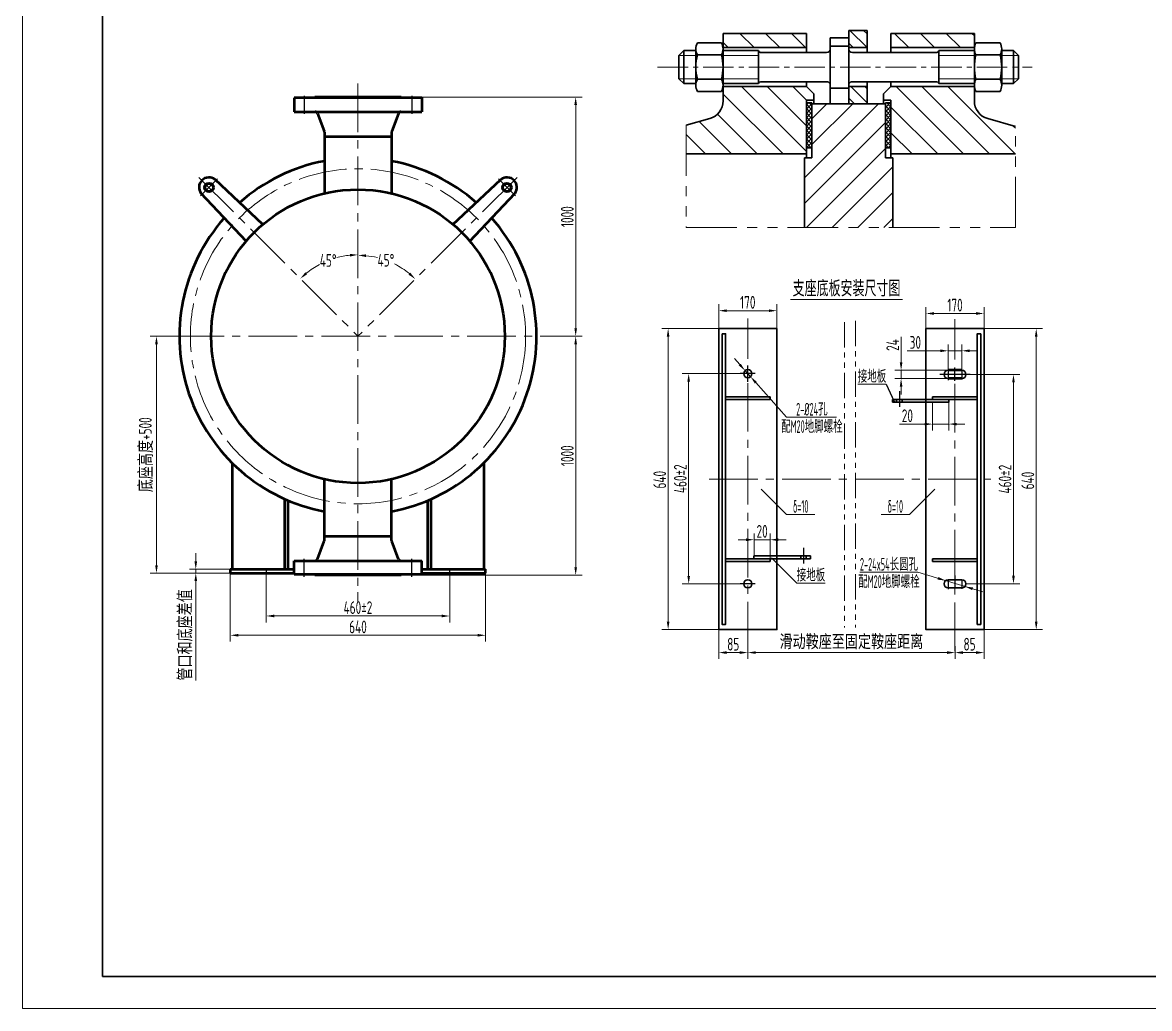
# Model space of a CAD drawing. Header units: millimetres. Extents: x 5765 to 6606, y -201 to 393.
# Drawn here: x 5765 to 6118.1, y -200.6 to 108.5 of the extents above; entities that cross this region are included whole.
import ezdxf
from ezdxf.enums import TextEntityAlignment as Align

# ---------------------------------------------------------------- set-up
doc = ezdxf.new("R2010")
doc.units = ezdxf.units.MM
for name, pattern in [('ACAD_ISO10W100', [18, 12, -3, 0, -3]), ('CENTER', [50.8, 31.75, -6.35, 6.35, -6.35]), ('CENTER2', [28.575, 19.05, -3.175, 3.175, -3.175]), ('PHANTOM2', [31.75, 15.875, -3.175, 3.175, -3.175, 3.175, -3.175])]:
    doc.linetypes.add(name, pattern=pattern)
for name, color, linetype, lineweight in [('1', 4, 'Continuous', 25), ('1粗实线', 7, 'Continuous', 35), ('2', 7, 'Continuous', 50), ('2细实线', 3, 'Continuous', 13), ('3', 1, 'ACAD_ISO10W100', 25), ('3中心线', 1, 'CENTER2', 13), ('5双点划线', 2, 'PHANTOM2', 13), ('6剖面线', 6, 'Continuous', 13), ('7文本', 2, 'Continuous', 13), ('8标注', 3, 'Continuous', 13), ('9图表', 4, 'Continuous', 13), ('尺寸标注', 3, 'Continuous', 25)]:
    doc.layers.add(name, color=color, linetype=linetype, lineweight=lineweight)
doc.styles.add('lanpec', font='bpec_e.shx', dxfattribs={"width": 0.75, "bigfont": 'hztxt.shx'})
doc.styles.add('lanpec-dim', font='bpec_e.shx', dxfattribs={"width": 0.75})
doc.dimstyles.new('lanpec', dxfattribs={"dimtxt": 4, "dimasz": 2.5, "dimexe": 2, "dimexo": 0, "dimtad": 1, "dimdsep": 46, "dimtxsty": 'lanpec-dim', "dimcen": 2.5, "dimclrd": 256, "dimclre": 256, "dimclrt": 256, "dimazin": 0, "dimtfac": 1, "dimtmove": 0, "dimatfit": 3, "dimfxl": 1, "dimlwd": -1, "dimlwe": -1, "dimarcsym": 0})
doc.dimstyles.new('lanpec$2', dxfattribs={"dimtxt": 4, "dimasz": 2.5, "dimexe": 2, "dimexo": 0, "dimtad": 1, "dimtih": 1, "dimtoh": 1, "dimdsep": 46, "dimtxsty": 'lanpec-dim', "dimcen": 2.5, "dimclrd": 256, "dimclre": 256, "dimclrt": 256, "dimazin": 0, "dimtfac": 1, "dimtmove": 1, "dimatfit": 3, "dimfxl": 1, "dimlwd": -1, "dimlwe": -1, "dimarcsym": 0})
pattern_1 = [(135, (5299.457, 1522.75), (-4.041115, -4.041115), [])]
pattern_2 = [(45, (5299.4572, 1522.7501), (-0.6735192, 0.6735192), []), (135, (5299.4572, 1522.7501), (-0.6735192, -0.6735192), [])]

# ---------------------------------------------------------------- blocks, each defined once
blk = doc.blocks.new('A1')
at = {"layer": '1粗实线'}
blk.add_lwpolyline([(-816, 10), (-10, 10), (-10, 584), (-816, 584)], close=True, dxfattribs=at)
at = {"layer": '9图表'}
blk.add_lwpolyline([(-841, 0), (0, 0), (0, 594), (-841, 594)], close=True, dxfattribs=at)
blk = doc.blocks.new('*D45')
at = {"layer": '2细实线', "transparency": 16777216}
for p, q in [((5841.36, -64.1), (5841.36, -79.53)), ((5898.86, -64.1), (5898.86, -79.53)), ((5843.86, -77.53), (5896.36, -77.53))]:
    blk.add_line(p, q, dxfattribs=at)
for points in [[(5843.86, -77.11), (5843.86, -77.95), (5841.36, -77.53)], [(5896.36, -77.11), (5896.36, -77.95), (5898.86, -77.53)]]:
    blk.add_solid(points, dxfattribs=at)
at = {"layer": 'Defpoints', "color": 0, "transparency": 16777216}
for p in [(5841.36, -64.1), (5898.86, -64.1), (5898.86, -77.53)]:
    blk.add_point(p, dxfattribs=at)
at = {"layer": '2细实线', "transparency": 16777216, "insert": (5870.11, -74.9), "char_height": 4, "attachment_point": 5, "style": 'lanpec-dim'}
blk.add_mtext('460±2', dxfattribs=at)
blk = doc.blocks.new('*D46')
at = {"layer": '2细实线', "transparency": 16777216}
for p, q in [((5830.11, -64.1), (5830.11, -85.57)), ((5910.11, -64.1), (5910.11, -85.57)), ((5832.61, -83.57), (5907.61, -83.57))]:
    blk.add_line(p, q, dxfattribs=at)
for points in [[(5832.61, -83.16), (5832.61, -83.99), (5830.11, -83.57)], [(5907.61, -83.16), (5907.61, -83.99), (5910.11, -83.57)]]:
    blk.add_solid(points, dxfattribs=at)
at = {"layer": 'Defpoints', "color": 0, "transparency": 16777216}
for p in [(5830.11, -64.1), (5910.11, -64.1), (5910.11, -83.57)]:
    blk.add_point(p, dxfattribs=at)
at = {"layer": '2细实线', "transparency": 16777216, "insert": (5870.11, -80.95), "char_height": 4, "attachment_point": 5, "style": 'lanpec-dim'}
blk.add_mtext('640', dxfattribs=at)
blk = doc.blocks.new('*D47')
at = {"layer": '2细实线', "transparency": 16777216}
for p, q in [((5927.3, 10.15), (5940.32, 10.15)), ((5938.32, -62.25), (5938.32, 7.65)), ((5883.61, -64.75), (5940.32, -64.75))]:
    blk.add_line(p, q, dxfattribs=at)
for points in [[(5937.9, 7.65), (5938.73, 7.65), (5938.32, 10.15)], [(5937.9, -62.25), (5938.73, -62.25), (5938.32, -64.75)]]:
    blk.add_solid(points, dxfattribs=at)
at = {"layer": 'Defpoints', "color": 0, "transparency": 16777216}
for p in [(5927.3, 10.15), (5938.32, 10.15), (5883.61, -64.75)]:
    blk.add_point(p, dxfattribs=at)
at = {"layer": '2细实线', "transparency": 16777216, "insert": (5935.69, -27.3), "char_height": 4, "attachment_point": 5, "rotation": 90, "style": 'lanpec-dim'}
blk.add_mtext('1000', dxfattribs=at)
blk = doc.blocks.new('*D36')
at = {"layer": '2细实线', "transparency": 16777216}
for p, q in [((5812.93, 10.15), (5804.99, 10.15)), ((5806.99, -61.6), (5806.99, 7.65)), ((5830.11, -64.1), (5804.99, -64.1))]:
    blk.add_line(p, q, dxfattribs=at)
for points in [[(5806.57, 7.65), (5807.41, 7.65), (5806.99, 10.15)], [(5806.57, -61.6), (5807.41, -61.6), (5806.99, -64.1)]]:
    blk.add_solid(points, dxfattribs=at)
at = {"layer": 'Defpoints', "color": 0, "transparency": 16777216}
for p in [(5806.99, 10.15), (5812.93, 10.15), (5830.11, -64.1)]:
    blk.add_point(p, dxfattribs=at)
at = {"layer": '2细实线', "transparency": 16777216, "insert": (5803.72, -26.98), "char_height": 4, "attachment_point": 5, "rotation": 90, "style": 'lanpec-dim'}
blk.add_mtext('底座高度+500', dxfattribs=at)
blk = doc.blocks.new('*D48')
at = {"layer": '2细实线', "transparency": 16777216}
for p, q in [((5883.61, 85.15), (5940.32, 85.15)), ((5938.32, 12.65), (5938.32, 82.65)), ((5927.3, 10.15), (5940.32, 10.15))]:
    blk.add_line(p, q, dxfattribs=at)
for points in [[(5937.9, 82.65), (5938.73, 82.65), (5938.32, 85.15)], [(5937.9, 12.65), (5938.73, 12.65), (5938.32, 10.15)]]:
    blk.add_solid(points, dxfattribs=at)
at = {"layer": 'Defpoints', "color": 0, "transparency": 16777216}
for p in [(5883.61, 85.15), (5938.32, 85.15), (5927.3, 10.15)]:
    blk.add_point(p, dxfattribs=at)
at = {"layer": '2细实线', "transparency": 16777216, "insert": (5935.69, 47.65), "char_height": 4, "attachment_point": 5, "rotation": 90, "style": 'lanpec-dim'}
blk.add_mtext('1000', dxfattribs=at)
blk = doc.blocks.new('*D49')
at = {"layer": '2细实线', "transparency": 16777216}
for p, q in [((5819.3, -60.35), (5819.3, -57.85)), ((5830.11, -62.85), (5817.3, -62.85)), ((5819.3, -62.85), (5819.3, -64.1)), ((5830.11, -64.1), (5817.3, -64.1)), ((5819.3, -66.6), (5819.3, -97.8))]:
    blk.add_line(p, q, dxfattribs=at)
for points in [[(5818.88, -60.35), (5819.72, -60.35), (5819.3, -62.85)], [(5818.88, -66.6), (5819.72, -66.6), (5819.3, -64.1)]]:
    blk.add_solid(points, dxfattribs=at)
at = {"layer": 'Defpoints', "color": 0, "transparency": 16777216}
for p in [(5830.11, -62.85), (5819.3, -64.1), (5830.11, -64.1)]:
    blk.add_point(p, dxfattribs=at)
at = {"layer": '2细实线', "transparency": 16777216, "insert": (5816.06, -83.45), "char_height": 4, "attachment_point": 5, "rotation": 90, "style": 'lanpec-dim'}
blk.add_mtext('管口和底座差值', dxfattribs=at)
blk = doc.blocks.new('*D50')
at = {"layer": '2细实线', "transparency": 16777216}
for start, end in [(95.6104, 105.1264), (118.0895, 129.3896)]:
    blk.add_arc((5870.11, 10.15), 25.54, start, end, dxfattribs=at)
for points in [[(5867.6, 35.98), (5867.64, 35.15), (5870.11, 35.69)], [(5854.19, 29.58), (5853.63, 30.2), (5852.05, 28.21)]]:
    blk.add_solid(points, dxfattribs=at)
at = {"layer": 'Defpoints', "color": 0, "transparency": 16777216}
for p in [(5870.11, 89.36), (5820.29, 59.97), (5857.34, 32.27), (5870.11, 10.15), (5870.11, -70.04)]:
    blk.add_point(p, dxfattribs=at)
at = {"layer": '2细实线', "transparency": 16777216, "insert": (5860.77, 33.92), "char_height": 4, "attachment_point": 5, "style": 'lanpec-dim'}
blk.add_mtext('45°', dxfattribs=at)
blk = doc.blocks.new('*D51')
at = {"layer": '2细实线', "transparency": 16777216}
for start, end in [(76.1692, 84.3569), (50.6431, 63.245)]:
    blk.add_arc((5870.11, 10.15), 25.39, start, end, dxfattribs=at)
for points in [[(5872.59, 35), (5872.63, 35.83), (5870.11, 35.54)], [(5886.5, 30.09), (5885.94, 29.47), (5888.07, 28.1)]]:
    blk.add_solid(points, dxfattribs=at)
at = {"layer": 'Defpoints', "color": 0, "transparency": 16777216}
for p in [(5870.11, 89.36), (5919.94, 59.97), (5882.81, 32.14), (5870.11, 10.15), (5870.11, -70.04)]:
    blk.add_point(p, dxfattribs=at)
at = {"layer": '2细实线', "transparency": 16777216, "insert": (5878.87, 33.99), "char_height": 4, "attachment_point": 5, "style": 'lanpec-dim'}
blk.add_mtext('45°', dxfattribs=at)
blk = doc.blocks.new('*U7')
at = {"layer": '2细实线'}
blk.add_line((-17.5, 0), (17.5, 0), dxfattribs=at)
at = {"layer": '7文本', "style": 'lanpec', "width": 0.75}
for tag, height, p in [('节点图名称', 5, (0, 3.5)), ('比例', 4, (0, -3.25))]:
    blk.add_attdef(tag, text='', height=height, dxfattribs=at).set_placement(p, align=Align.MIDDLE_CENTER)
blk = doc.blocks.new('*D52')
at = {"layer": '2细实线', "transparency": 16777216}
for p, q in [((5983.12, 12.55), (5983.12, 20.17)), ((5985.62, 18.17), (5998.85, 18.17)), ((6001.35, 12.55), (6001.35, 20.17))]:
    blk.add_line(p, q, dxfattribs=at)
for points in [[(5985.62, 18.58), (5985.62, 17.75), (5983.12, 18.17)], [(5998.85, 18.58), (5998.85, 17.75), (6001.35, 18.17)]]:
    blk.add_solid(points, dxfattribs=at)
at = {"layer": 'Defpoints', "color": 0, "transparency": 16777216}
for p in [(6001.35, 18.17), (5983.12, 12.55), (6001.35, 12.55)]:
    blk.add_point(p, dxfattribs=at)
at = {"layer": '2细实线', "transparency": 16777216, "insert": (5992.23, 20.79), "char_height": 4, "attachment_point": 5, "style": 'lanpec-dim'}
blk.add_mtext('170', dxfattribs=at)
blk = doc.blocks.new('*D53')
at = {"layer": '2细实线', "transparency": 16777216}
for p, q in [((6048.03, 12.55), (6048.03, 19.29)), ((6066.27, 12.55), (6066.27, 19.29)), ((6050.53, 17.29), (6063.77, 17.29))]:
    blk.add_line(p, q, dxfattribs=at)
for points in [[(6050.53, 17.71), (6050.53, 16.88), (6048.03, 17.29)], [(6063.77, 17.71), (6063.77, 16.88), (6066.27, 17.29)]]:
    blk.add_solid(points, dxfattribs=at)
at = {"layer": 'Defpoints', "color": 0, "transparency": 16777216}
for p in [(6066.27, 17.29), (6048.03, 12.55), (6066.27, 12.55)]:
    blk.add_point(p, dxfattribs=at)
at = {"layer": '2细实线', "transparency": 16777216, "insert": (6057.15, 19.92), "char_height": 4, "attachment_point": 5, "style": 'lanpec-dim'}
blk.add_mtext('170', dxfattribs=at)
blk = doc.blocks.new('*D54')
at = {"layer": '2细实线', "transparency": 16777216}
for p, q in [((6055.02, -0.52), (6055.02, 7.6)), ((6059.27, -0.52), (6059.27, 7.6)), ((6052.52, 5.6), (6042.21, 5.6)), ((6059.27, 5.6), (6055.02, 5.6)), ((6061.77, 5.6), (6064.27, 5.6))]:
    blk.add_line(p, q, dxfattribs=at)
for points in [[(6052.52, 6.02), (6052.52, 5.18), (6055.02, 5.6)], [(6061.77, 6.02), (6061.77, 5.18), (6059.27, 5.6)]]:
    blk.add_solid(points, dxfattribs=at)
at = {"layer": 'Defpoints', "color": 0, "transparency": 16777216}
for p in [(6055.02, 5.6), (6055.02, -0.52), (6059.27, -0.52)]:
    blk.add_point(p, dxfattribs=at)
at = {"layer": '2细实线', "transparency": 16777216, "insert": (6044.72, 8.23), "char_height": 4, "attachment_point": 5, "style": 'lanpec-dim'}
blk.add_mtext('30', dxfattribs=at)
blk = doc.blocks.new('*D37')
at = {"layer": '2细实线', "transparency": 16777216}
for p, q in [((5983.12, -81.8), (5983.12, -91)), ((5992.23, -86.4), (5992.23, -91)), ((5985.62, -89), (5989.73, -89))]:
    blk.add_line(p, q, dxfattribs=at)
for points in [[(5985.62, -88.58), (5985.62, -89.42), (5983.12, -89)], [(5989.73, -88.58), (5989.73, -89.42), (5992.23, -89)]]:
    blk.add_solid(points, dxfattribs=at)
at = {"layer": 'Defpoints', "color": 0, "transparency": 16777216}
for p in [(5983.12, -81.8), (5992.23, -86.4), (5992.23, -89)]:
    blk.add_point(p, dxfattribs=at)
at = {"layer": '2细实线', "transparency": 16777216, "insert": (5987.67, -86.38), "char_height": 4, "attachment_point": 5, "style": 'lanpec-dim'}
blk.add_mtext('85', dxfattribs=at)
blk = doc.blocks.new('*D55')
at = {"layer": '2细实线', "transparency": 16777216}
for p, q in [((6040.26, 1.98), (6040.26, 9.99)), ((6055.02, -0.52), (6038.26, -0.52)), ((6055.02, -3.1), (6038.26, -3.1)), ((6040.26, -3.1), (6040.26, -0.52)), ((6040.26, -5.6), (6040.26, -8.1))]:
    blk.add_line(p, q, dxfattribs=at)
for points in [[(6039.85, 1.98), (6040.68, 1.98), (6040.26, -0.52)], [(6039.85, -5.6), (6040.68, -5.6), (6040.26, -3.1)]]:
    blk.add_solid(points, dxfattribs=at)
at = {"layer": 'Defpoints', "color": 0, "transparency": 16777216}
for p in [(6040.26, -0.52), (6055.02, -0.52), (6055.02, -3.1)]:
    blk.add_point(p, dxfattribs=at)
at = {"layer": '2细实线', "transparency": 16777216, "insert": (6037.64, 7.42), "char_height": 4, "attachment_point": 5, "rotation": 90, "style": 'lanpec-dim'}
blk.add_mtext('24', dxfattribs=at)
blk = doc.blocks.new('*D56')
at = {"layer": '2细实线', "transparency": 16777216}
for p, q in [((5990.95, -1.56), (5971.71, -1.56)), ((5973.71, -4.06), (5973.71, -64.95)), ((5990.95, -67.45), (5971.71, -67.45))]:
    blk.add_line(p, q, dxfattribs=at)
for points in [[(5973.3, -4.06), (5974.13, -4.06), (5973.71, -1.56)], [(5973.3, -64.95), (5974.13, -64.95), (5973.71, -67.45)]]:
    blk.add_solid(points, dxfattribs=at)
at = {"layer": 'Defpoints', "color": 0, "transparency": 16777216}
for p in [(5990.95, -1.56), (5973.71, -67.45), (5990.95, -67.45)]:
    blk.add_point(p, dxfattribs=at)
at = {"layer": '2细实线', "transparency": 16777216, "insert": (5971.09, -34.5), "char_height": 4, "attachment_point": 5, "rotation": 90, "style": 'lanpec-dim'}
blk.add_mtext('460±2', dxfattribs=at)
blk = doc.blocks.new('*D57')
at = {"layer": '2细实线', "transparency": 16777216}
for p, q in [((5983.12, 12.55), (5965.28, 12.55)), ((5967.28, 10.05), (5967.28, -79.3)), ((5983.12, -81.8), (5965.28, -81.8))]:
    blk.add_line(p, q, dxfattribs=at)
for points in [[(5966.86, 10.05), (5967.69, 10.05), (5967.28, 12.55)], [(5966.86, -79.3), (5967.69, -79.3), (5967.28, -81.8)]]:
    blk.add_solid(points, dxfattribs=at)
at = {"layer": 'Defpoints', "color": 0, "transparency": 16777216}
for p in [(5983.12, 12.55), (5967.28, -81.8), (5983.12, -81.8)]:
    blk.add_point(p, dxfattribs=at)
at = {"layer": '2细实线', "transparency": 16777216, "insert": (5964.65, -34.81), "char_height": 4, "attachment_point": 5, "rotation": 90, "style": 'lanpec-dim'}
blk.add_mtext('640', dxfattribs=at)
blk = doc.blocks.new('*D58')
at = {"layer": '2细实线', "transparency": 16777216}
for p, q in [((6060.56, -1.81), (6077.47, -1.81)), ((6075.47, -4.31), (6075.47, -64.94)), ((6060.56, -67.44), (6077.47, -67.44))]:
    blk.add_line(p, q, dxfattribs=at)
for points in [[(6075.05, -4.31), (6075.88, -4.31), (6075.47, -1.81)], [(6075.05, -64.94), (6075.88, -64.94), (6075.47, -67.44)]]:
    blk.add_solid(points, dxfattribs=at)
at = {"layer": 'Defpoints', "color": 0, "transparency": 16777216}
for p in [(6060.56, -1.81), (6060.56, -67.44), (6075.47, -67.44)]:
    blk.add_point(p, dxfattribs=at)
at = {"layer": '2细实线', "transparency": 16777216, "insert": (6072.84, -34.63), "char_height": 4, "attachment_point": 5, "rotation": 90, "style": 'lanpec-dim'}
blk.add_mtext('460±2', dxfattribs=at)
blk = doc.blocks.new('*D38')
at = {"layer": '2细实线', "transparency": 16777216}
for p, q in [((6066.27, 12.55), (6084.59, 12.55)), ((6082.59, 10.05), (6082.59, -79.3)), ((6066.27, -81.8), (6084.59, -81.8))]:
    blk.add_line(p, q, dxfattribs=at)
for points in [[(6082.18, 10.05), (6083.01, 10.05), (6082.59, 12.55)], [(6082.18, -79.3), (6083.01, -79.3), (6082.59, -81.8)]]:
    blk.add_solid(points, dxfattribs=at)
at = {"layer": 'Defpoints', "color": 0, "transparency": 16777216}
for p in [(6066.27, 12.55), (6066.27, -81.8), (6082.59, -81.8)]:
    blk.add_point(p, dxfattribs=at)
at = {"layer": '2细实线', "transparency": 16777216, "insert": (6079.97, -35.07), "char_height": 4, "attachment_point": 5, "rotation": 90, "style": 'lanpec-dim'}
blk.add_mtext('640', dxfattribs=at)
blk = doc.blocks.new('*D39')
at = {"layer": '2细实线', "transparency": 16777216}
for p, q in [((6066.27, -81.8), (6066.27, -91)), ((6057.15, -87), (6057.15, -91)), ((6059.65, -89), (6063.77, -89))]:
    blk.add_line(p, q, dxfattribs=at)
for points in [[(6059.65, -88.58), (6059.65, -89.42), (6057.15, -89)], [(6063.77, -88.58), (6063.77, -89.42), (6066.27, -89)]]:
    blk.add_solid(points, dxfattribs=at)
at = {"layer": 'Defpoints', "color": 0, "transparency": 16777216}
for p in [(6066.27, -81.8), (6057.15, -87), (6066.27, -89)]:
    blk.add_point(p, dxfattribs=at)
at = {"layer": '2细实线', "transparency": 16777216, "insert": (6061.71, -86.38), "char_height": 4, "attachment_point": 5, "style": 'lanpec-dim'}
blk.add_mtext('85', dxfattribs=at)
blk = doc.blocks.new('*D40')
at = {"layer": '2细实线', "transparency": 16777216}
for p, q in [((5992.23, -86.4), (5992.23, -91)), ((6057.15, -89), (6057.15, -87)), ((5994.73, -89), (6054.65, -89))]:
    blk.add_line(p, q, dxfattribs=at)
for points in [[(5994.73, -88.58), (5994.73, -89.42), (5992.23, -89)], [(6054.65, -88.58), (6054.65, -89.42), (6057.15, -89)]]:
    blk.add_solid(points, dxfattribs=at)
at = {"layer": 'Defpoints', "color": 0, "transparency": 16777216}
for p in [(5992.23, -86.4), (6057.15, -89), (6057.15, -89)]:
    blk.add_point(p, dxfattribs=at)
at = {"layer": '2细实线', "transparency": 16777216, "insert": (6024.69, -85.72), "char_height": 4, "attachment_point": 5, "style": 'lanpec-dim'}
blk.add_mtext('滑动鞍座至固定鞍座距离', dxfattribs=at)
blk = doc.blocks.new('*D41')
at = {"layer": '2细实线', "transparency": 16777216}
for p, q in [((5994.18, -58.72), (5994.18, -51.63)), ((5999.26, -59.63), (5999.26, -51.63)), ((5991.68, -53.63), (5989.18, -53.63)), ((5994.18, -53.63), (5999.26, -53.63)), ((6001.76, -53.63), (6004.26, -53.63))]:
    blk.add_line(p, q, dxfattribs=at)
for points in [[(5991.68, -53.21), (5991.68, -54.04), (5994.18, -53.63)], [(6001.76, -53.21), (6001.76, -54.04), (5999.26, -53.63)]]:
    blk.add_solid(points, dxfattribs=at)
at = {"layer": 'Defpoints', "color": 0, "transparency": 16777216}
for p in [(5999.26, -53.63), (5994.18, -58.72), (5999.26, -59.63)]:
    blk.add_point(p, dxfattribs=at)
at = {"layer": '2细实线', "transparency": 16777216, "insert": (5996.72, -51), "char_height": 4, "attachment_point": 5, "style": 'lanpec-dim'}
blk.add_mtext('20', dxfattribs=at)
blk = doc.blocks.new('*D42')
at = {"layer": '2细实线', "transparency": 16777216}
for p, q in [((6050.12, -10.53), (6050.12, -19.38)), ((6055.21, -10.53), (6055.21, -19.38)), ((6047.62, -17.38), (6039.72, -17.38)), ((6055.21, -17.38), (6050.12, -17.38)), ((6057.71, -17.38), (6060.21, -17.38))]:
    blk.add_line(p, q, dxfattribs=at)
for points in [[(6047.62, -16.97), (6047.62, -17.8), (6050.12, -17.38)], [(6057.71, -16.97), (6057.71, -17.8), (6055.21, -17.38)]]:
    blk.add_solid(points, dxfattribs=at)
at = {"layer": 'Defpoints', "color": 0, "transparency": 16777216}
for p in [(6050.12, -10.53), (6055.21, -10.53), (6050.12, -17.38)]:
    blk.add_point(p, dxfattribs=at)
at = {"layer": '2细实线', "transparency": 16777216, "insert": (6042.23, -14.76), "char_height": 4, "attachment_point": 5, "style": 'lanpec-dim'}
blk.add_mtext('20', dxfattribs=at)

msp = doc.modelspace()

# ---------------------------------------------------------------- hatches: boundary and pattern name
at = {"layer": '6剖面线', "ltscale": 0.5}
h = msp.add_hatch(dxfattribs=at)
h.set_pattern_fill('ANSI31', color=256, scale=0.96, angle=90, style=0)
h.set_pattern_definition([(135, (-8515.5845, -2501.456), (-2.1552615, -2.1552615), [])])
h.paths.add_polyline_path([(6029.607, 106.044), (6023.847, 106.044), (6023.847, 100.63), (6029.607, 100.63)])
h.paths.add_polyline_path([(6029.607, 88.419), (6023.847, 88.419), (6023.847, 83.043), (6029.607, 83.043)])
h = msp.add_hatch(dxfattribs=at)
h.set_pattern_fill('ANSI31', color=256, scale=1.8, angle=90, style=0)
h.set_pattern_definition(pattern_1)
h.paths.add_polyline_path([(5984.487, 88.419), (5984.487, 83.932, -0.3348603), (5980.309, 78.393), (5972.96, 76.293), (5972.96, 67.299), (6010.599, 67.299), (6010.599, 84.195), (6012.903, 84.195), (6012.903, 86.115), (6010.599, 88.419)])
h.paths.add_polyline_path([(6010.599, 100.63), (6010.599, 105.084), (5984.487, 105.084), (5984.487, 100.63)])
h = msp.add_hatch(dxfattribs=at)
h.set_pattern_fill('ANSI31', color=256, scale=1.8, angle=90, style=0)
h.set_pattern_definition(pattern_1)
h.paths.add_polyline_path([(6067.384, 78.393, -0.3348603), (6063.207, 83.932), (6063.207, 88.419), (6037.095, 88.419), (6034.791, 86.115), (6034.791, 84.195), (6037.095, 84.195), (6037.095, 67.299), (6076.052, 67.299), (6076.052, 75.917)])
h.paths.add_polyline_path([(6037.095, 105.084), (6037.095, 100.63), (6063.207, 100.63), (6063.207, 105.084)])
at = {"layer": '6剖面线'}
h = msp.add_hatch(dxfattribs=at)
h.set_pattern_fill('ANSI31', color=256, scale=1.8, angle=180, style=0)
h.set_pattern_definition([(225, (6011.5527, 61.3955), (4.0411, -4.0411), [])])
h.paths.add_polyline_path([(6012.327, 66.123), (6010.599, 66.123), (6010.599, 44.259), (6012.327, 44.259)])
h.paths.add_polyline_path([(6010.599, 66.123), (6010.023, 66.123), (6010.023, 44.259), (6010.599, 44.259)])
h.paths.add_polyline_path([(6035.367, 83.043), (6012.327, 83.043), (6012.327, 44.259), (6037.671, 44.259), (6037.671, 66.123), (6035.367, 66.123)])
at = {"layer": '6剖面线', "ltscale": 0.5}
h = msp.add_hatch(dxfattribs=at)
h.set_pattern_fill('ANSI37', color=256, scale=0.3, style=0)
h.set_pattern_definition(pattern_2)
h.paths.add_polyline_path([(6010.599, 69.219), (6012.327, 69.219), (6012.327, 83.299), (6010.599, 83.299)])
h = msp.add_hatch(dxfattribs=at)
h.set_pattern_fill('ANSI37', color=256, scale=0.3, style=0)
h.set_pattern_definition(pattern_2)
h.paths.add_polyline_path([(6037.095, 83.299), (6035.367, 83.299), (6035.367, 69.219), (6037.095, 69.219)])

# ---------------------------------------------------------------- linework, layer by layer
at = {"layer": '1', "linetype": 'Continuous', "lineweight": 13}
for p, q in [((5983.115, 12.549), (5983.115, 16.274)), ((5991.378, -0.598), (5993.09, -2.521))]:
    msp.add_line(p, q, dxfattribs=at)
at = {"layer": '1粗实线'}
for p, q in [((6029.607, 106.044), (6023.847, 106.044)), ((6023.847, 106.044), (6023.847, 83.043)), ((6029.607, 99.094), (6029.607, 106.044)), ((5984.487, 105.084), (6010.599, 105.084)), ((5984.487, 105.084), (5984.487, 83.932)), ((6010.599, 105.084), (6010.599, 99.094)), ((6018.087, 103.74), (6023.847, 103.74)), ((6018.087, 103.74), (6018.087, 83.043)), ((6063.207, 105.084), (6037.095, 105.084)), ((6037.095, 105.084), (6037.095, 99.094)), ((6063.207, 105.084), (6063.207, 83.932)), ((5972.199, 99.708), (5970.663, 98.172)), ((5975.923, 99.708), (5972.199, 99.708)), ((5972.199, 99.708), (5972.199, 89.34)), ((5975.923, 88.822), (5975.923, 100.227)), ((5983.954, 102.128), (5976.456, 102.128)), ((5984.487, 100.63), (6010.599, 100.63)), ((5984.487, 88.822), (5984.487, 100.227)), ((5995.623, 99.708), (5984.487, 99.708)), ((5995.623, 99.708), (5995.623, 89.34)), ((5995.623, 99.708), (5995.623, 99.67)), ((5996.199, 99.094), (6016.935, 99.094)), ((6018.087, 101.14), (6023.847, 101.14)), ((6023.847, 100.63), (6029.607, 100.63)), ((6023.847, 100.246), (6023.847, 100.284)), ((6024.999, 99.094), (6051.495, 99.094)), ((6063.207, 100.63), (6037.095, 100.63)), ((6052.071, 99.708), (6063.207, 99.708)), ((6052.071, 99.708), (6052.071, 89.34)), ((6052.071, 99.708), (6052.071, 99.67)), ((6063.207, 88.822), (6063.207, 100.227)), ((6071.298, 102.128), (6063.678, 102.128)), ((6071.77, 88.822), (6071.77, 100.227)), ((6071.77, 99.708), (6075.495, 99.708)), ((6075.495, 99.708), (6077.031, 98.172)), ((6075.495, 99.708), (6075.495, 89.34)), ((5970.663, 98.172), (5970.663, 90.876)), ((5983.954, 98.326), (5976.456, 98.326)), ((6071.298, 98.326), (6063.678, 98.326)), ((6077.031, 98.172), (6077.031, 90.876)), ((5972.199, 89.34), (5970.663, 90.876)), ((5975.923, 89.34), (5972.199, 89.34)), ((5983.954, 90.723), (5976.456, 90.723)), ((5995.623, 89.34), (5984.487, 89.34)), ((6010.599, 88.419), (5984.487, 88.419)), ((5996.199, 89.955), (6016.935, 89.955)), ((6010.599, 89.955), (6010.599, 88.419)), ((6010.599, 88.419), (6012.903, 86.115)), ((6023.847, 88.419), (6029.607, 88.419)), ((6024.999, 89.955), (6051.495, 89.955)), ((6029.607, 83.043), (6029.607, 89.955)), ((6037.095, 88.419), (6034.791, 86.115)), ((6037.095, 89.955), (6037.095, 88.419)), ((6037.095, 88.419), (6063.207, 88.419)), ((6052.071, 89.34), (6063.207, 89.34)), ((6071.298, 90.723), (6063.678, 90.723)), ((6071.77, 89.34), (6075.495, 89.34)), ((6075.495, 89.34), (6077.031, 90.876)), ((5983.954, 86.921), (5976.456, 86.921)), ((6012.903, 86.115), (6012.903, 83.043)), ((6018.087, 87.908), (6023.847, 87.908)), ((6034.791, 86.115), (6034.791, 83.043)), ((6071.298, 86.921), (6063.678, 86.921)), ((6010.599, 84.195), (6012.903, 84.195)), ((6010.599, 84.195), (6010.599, 66.123)), ((6010.599, 83.299), (6012.327, 83.299)), ((6012.327, 83.299), (6012.327, 66.123)), ((6012.327, 83.235), (6012.327, 69.219)), ((6012.327, 83.043), (6035.367, 83.043)), ((6037.095, 84.195), (6034.791, 84.195)), ((6037.095, 83.299), (6035.367, 83.299)), ((6035.367, 83.299), (6035.367, 69.219)), ((6035.367, 83.235), (6035.367, 66.123)), ((6037.095, 84.195), (6037.095, 66.123)), ((5972.96, 76.293), (5980.309, 78.393)), ((6076.052, 75.917), (6067.384, 78.393)), ((5972.96, 67.299), (6010.599, 67.299)), ((6012.327, 69.219), (6010.599, 69.219)), ((6035.367, 69.219), (6037.095, 69.219)), ((6037.095, 67.299), (6076.052, 67.299)), ((6012.327, 66.123), (6010.023, 66.123)), ((6010.023, 66.123), (6010.023, 44.259)), ((6035.367, 66.123), (6037.671, 66.123)), ((6037.671, 66.123), (6037.671, 44.259)), ((6056.518, -0.524), (6055.019, -0.524)), ((6056.518, -3.098), (6055.019, -3.098)), ((6059.274, -0.524), (6056.518, -0.524)), ((6059.274, -3.098), (6056.518, -3.098)), ((6037.518, -10.534), (6037.518, -9.626)), ((6037.518, -9.626), (6055.205, -9.626)), ((6055.205, -10.534), (6037.518, -10.534)), ((6038.87, -10.534), (6038.87, -9.626)), ((6040.549, -10.534), (6040.549, -9.626)), ((6055.205, -9.626), (6055.205, -10.534)), ((6011.863, -58.719), (5994.176, -58.719)), ((5994.176, -58.719), (5994.176, -59.626)), ((5994.176, -59.626), (6011.863, -59.626)), ((6008.832, -59.626), (6008.832, -58.719)), ((6010.511, -59.626), (6010.511, -58.719)), ((6011.863, -59.626), (6011.863, -58.719)), ((6056.518, -66.154), (6055.019, -66.154)), ((6059.274, -66.154), (6056.518, -66.154)), ((6056.518, -68.729), (6055.019, -68.729)), ((6059.274, -68.729), (6056.518, -68.729))]:
    msp.add_line(p, q, dxfattribs=at)
for points in [[(6001.353, -15.596), (6001.353, 12.549), (5983.115, 12.549)], [(5983.115, 12.549), (5983.115, -81.802), (6001.353, -81.802), (6001.353, -64.297)], [(6066.266, 12.549), (6066.266, -81.802), (6048.028, -81.802), (6048.028, -54.996), (6048.028, -15.351)], [(6048.028, -18.027), (6048.028, 12.549), (6066.266, 12.549)], [(6001.353, -53.657), (6001.353, -15.596)], [(6001.353, -65.379), (6001.353, -53.657)]]:
    msp.add_lwpolyline(points, dxfattribs=at)
for points in [[(5984.188, 10.94), (5984.188, -80.192), (5985.261, -80.192), (5985.261, 10.94)], [(6065.193, 10.94), (6065.193, -80.192), (6064.12, -80.192), (6064.12, 10.94)], [(5999.261, -8.826), (5985.261, -8.826), (5985.261, -9.626), (5999.261, -9.626)], [(6050.12, -8.826), (6064.12, -8.826), (6064.12, -9.626), (6050.12, -9.626)], [(5999.261, -60.426), (5985.261, -60.426), (5985.261, -59.626), (5999.261, -59.626)], [(6050.12, -60.426), (6064.12, -60.426), (6064.12, -59.626), (6050.12, -59.626)]]:
    msp.add_lwpolyline(points, close=True, dxfattribs=at)
for centre in [(5992.234, -1.559), (5992.234, -67.449)]:
    msp.add_circle(centre, 1.287, dxfattribs=at)
for centre, radius, start, end in [((5979.579, 100.227), 3.656, 148.67241, 211.32759), ((5980.831, 100.227), 3.656, 328.67241, 31.32759), ((5996.199, 99.67), 0.576, 180, 270), ((6016.935, 100.246), 1.152, 270, 0), ((6024.999, 100.246), 1.152, 180, 270), ((6051.495, 99.67), 0.576, 270, 0), ((6067.272, 100.227), 4.065, 152.12072, 207.87928), ((6067.705, 100.227), 4.065, 332.12072, 27.87928), ((5989.747, 94.524), 13.824, 164.03799, 195.96201), ((5970.663, 94.524), 13.824, 344.03799, 15.96201), ((6078.759, 94.524), 15.552, 165.851, 194.149), ((6056.218, 94.524), 15.552, 345.851, 14.149), ((5979.579, 88.822), 3.656, 148.67241, 211.32759), ((5980.831, 88.822), 3.656, 328.67241, 31.32759), ((5996.199, 89.379), 0.576, 90, 180), ((6016.935, 88.803), 1.152, 0, 90), ((6024.999, 88.803), 1.152, 90, 180), ((6051.495, 89.379), 0.576, 0, 90), ((6067.272, 88.822), 4.065, 152.12072, 207.87928), ((6067.705, 88.822), 4.065, 332.12072, 27.87928), ((5978.727, 83.932), 5.76, 285.9454, 0), ((6068.967, 83.932), 5.76, 180, 254.0546), ((6055.019, -1.811), 1.287, 90, 270), ((6059.274, -1.811), 1.287, 270, 90), ((6055.019, -67.442), 1.287, 90, 270), ((6059.274, -67.442), 1.287, 270, 90)]:
    msp.add_arc(centre, radius, start, end, dxfattribs=at)
at = {"layer": '2'}
for p, q in [((5890.115, 84.898), (5850.115, 84.898)), ((5850.115, 84.898), (5850.115, 80.523)), ((5883.608, 85.148), (5856.621, 85.148)), ((5856.621, 85.148), (5856.621, 84.898)), ((5883.608, 85.148), (5883.608, 84.898)), ((5890.115, 84.898), (5890.115, 80.523)), ((5850.115, 80.523), (5890.115, 80.523)), ((5857.438, 79.997), (5859.544, 74.412)), ((5882.791, 79.997), (5880.686, 74.412)), ((5859.596, 74.125), (5859.596, 72.773)), ((5859.596, 72.773), (5880.633, 72.773)), ((5859.596, 72.773), (5859.596, 54.929)), ((5880.633, 74.125), (5880.633, 72.773)), ((5880.633, 72.773), (5880.633, 54.929)), ((5840.351, 45.222), (5825.337, 59.305)), ((5899.878, 45.222), (5914.893, 59.305)), ((5835.041, 39.911), (5820.958, 54.926)), ((5905.188, 39.911), (5919.272, 54.926)), ((6056.499, -0.524), (6055.019, -0.524)), ((6057.108, -3.098), (6055.019, -3.098)), ((6059.274, -0.524), (6056.499, -0.524)), ((5830.74, -29.584), (5830.74, -62.852)), ((5909.49, -29.584), (5909.49, -62.852)), ((5859.596, -52.477), (5859.596, -34.633)), ((5880.633, -52.477), (5880.633, -34.633)), ((5847.24, -62.852), (5847.24, -40.898)), ((5848.24, -62.852), (5848.24, -41.335)), ((5891.99, -62.852), (5891.99, -41.335)), ((5892.99, -62.852), (5892.99, -40.898)), ((5859.596, -53.829), (5859.596, -52.477)), ((5859.596, -52.477), (5880.633, -52.477)), ((5880.633, -53.829), (5880.633, -52.477)), ((5857.438, -59.701), (5859.544, -54.115)), ((5882.791, -59.701), (5880.686, -54.115)), ((5830.115, -62.852), (5830.115, -64.102)), ((5830.115, -62.852), (5850.115, -62.852)), ((5850.115, -64.502), (5850.115, -60.227)), ((5850.115, -60.227), (5890.115, -60.227)), ((5890.115, -64.502), (5890.115, -60.227)), ((5890.115, -62.852), (5910.115, -62.852)), ((5910.115, -64.102), (5910.115, -62.852)), ((5830.115, -64.102), (5850.115, -64.102)), ((5890.115, -64.502), (5850.115, -64.502)), ((5856.621, -64.752), (5856.621, -64.502)), ((5883.608, -64.752), (5856.621, -64.752)), ((5883.608, -64.752), (5883.608, -64.502)), ((5890.115, -64.102), (5910.115, -64.102))]:
    msp.add_line(p, q, dxfattribs=at)
at = {"layer": '2', "color": 1, "linetype": 'Continuous'}
msp.add_line((6059.274, -3.098), (6057.108, -3.098), dxfattribs=at)
at = {"layer": '2'}
for centre, radius in [((5823.446, 56.817), 1.375), ((5823.446, 56.817), 1.25), ((5916.784, 56.817), 1.375), ((5916.784, 56.817), 1.25), ((5870.115, 10.148), 46)]:
    msp.add_circle(centre, radius, dxfattribs=at)
for centre, radius, start, end in [((5856.678, 79.711), 0.812, 20.65644, 90), ((5883.552, 79.711), 0.812, 90, 159.34356), ((5858.783, 74.125), 0.812, 0, 20.65644), ((5881.446, 74.125), 0.812, 159.34356, 180), ((5870.115, 10.148), 55.938, 100.8387, 131.47904), ((5870.115, 10.148), 55.938, 48.52096, 79.1613), ((5823.446, 56.817), 3.125, 52.75916, 217.24084), ((5916.784, 56.817), 3.125, 322.75916, 127.24084), ((5870.115, 10.148), 55.938, 138.52096, 259.1613), ((5870.115, 10.148), 55.938, 280.8387, 41.47904), ((5858.783, -53.829), 0.812, 339.34356, 0), ((5881.446, -53.829), 0.812, 180, 200.65644), ((5856.678, -59.414), 0.812, 270, 339.34356), ((5883.552, -59.414), 0.812, 200.65644, 270)]:
    msp.add_arc(centre, radius, start, end, dxfattribs=at)
at = {"layer": '2细实线'}
for p, q in [((5970.663, 98.172), (5975.923, 98.172)), ((5984.487, 98.172), (5995.623, 98.172)), ((6063.207, 98.172), (6052.071, 98.172)), ((6077.031, 98.172), (6071.77, 98.172)), ((5970.663, 90.876), (5975.923, 90.876)), ((5984.487, 90.876), (5995.623, 90.876)), ((6063.207, 90.876), (6052.071, 90.876)), ((6077.031, 90.876), (6071.77, 90.876)), ((5989.716, 1.27), (5988.054, 3.137)), ((6004.384, -15.209), (5994.752, -4.388)), ((6026.711, -4.906), (6035.611, -4.906)), ((6004.384, -15.209), (6020.037, -15.209)), ((6004.384, -45.678), (6013.284, -45.678)), ((6042.885, -45.678), (6033.986, -45.678)), ((6027.36, -63.815), (6045.459, -63.815)), ((6045.459, -63.815), (6057.232, -67.367)), ((6007.596, -67.197), (6016.496, -67.197)), ((6061.061, -68.523), (6057.232, -67.367)), ((6060.253, -68.279), (6065.848, -69.967))]:
    msp.add_line(p, q, dxfattribs=at)
for points in [[(5990.027, 1.547), (5989.405, 0.993), (5991.378, -0.598)], [(5995.063, -4.111), (5994.441, -4.665), (5993.09, -2.521)], [(6051.924, -65.33), (6051.683, -66.128), (6054.197, -66.451)], [(6062.766, -68.602), (6062.526, -69.4), (6060.253, -68.279)]]:
    msp.add_solid(points, dxfattribs=at)
at = {"layer": '3'}
for p, q in [((5853.246, 85.523), (5853.246, 79.898)), ((5886.983, 85.523), (5886.983, 79.898)), ((5820.774, 54.145), (5826.118, 59.489)), ((5919.456, 54.145), (5914.112, 59.489)), ((6039.709, -7.105), (6039.709, -11.948)), ((6009.672, -56.198), (6009.672, -61.041)), ((5853.246, -65.227), (5853.246, -59.602)), ((5886.983, -65.227), (5886.983, -59.602)), ((5841.365, -62.852), (5841.365, -64.102)), ((5898.865, -64.102), (5898.865, -62.852))]:
    msp.add_line(p, q, dxfattribs=at)
at = {"layer": '3', "linetype": 'CENTER', "ltscale": 0.4}
for p, q in [((5992.234, -4.134), (5992.234, 1.016)), ((6057.147, -3.835), (6057.147, 0.213)), ((5994.585, -1.559), (5989.883, -1.559)), ((6061.849, -1.811), (6052.444, -1.811)), ((6061.849, -1.811), (6052.444, -1.811)), ((6061.849, -1.811), (6052.444, -1.811)), ((6055.017, -0.524), (6055.017, -3.57)), ((6059.274, -0.524), (6059.274, -3.435)), ((6055.017, -66.054), (6055.017, -69.101)), ((6057.147, -64.852), (6057.147, -68.729)), ((6059.274, -66.054), (6059.274, -68.965)), ((5994.585, -67.449), (5989.883, -67.449))]:
    msp.add_line(p, q, dxfattribs=at)
at = {"layer": '3中心线', "ltscale": 0.5}
msp.add_line((5963.989, 94.524), (6081.298, 94.524), dxfattribs=at)
at = {"layer": '3中心线', "ltscale": 0.8}
for p, q in [((5870.115, 89.359), (5870.115, -70.041)), ((5820.292, 59.971), (5870.115, 10.148)), ((5919.937, 59.971), (5870.115, 10.148)), ((5992.234, -88.322), (5992.234, 15.726)), ((6057.147, -88.574), (6057.147, 15.475)), ((5812.927, 10.148), (5927.302, 10.148)), ((5980.124, -34.626), (6068.374, -34.626))]:
    msp.add_line(p, q, dxfattribs=at)
msp.add_circle((5870.115, 10.148), 52.5, dxfattribs=at)
at = {"layer": '5双点划线'}
for p, q in [((5972.96, 76.293), (5972.96, 44.259)), ((6076.052, 44.259), (6076.052, 75.917)), ((5972.96, 44.259), (6076.052, 44.259))]:
    msp.add_line(p, q, dxfattribs=at)
at = {"layer": '5双点划线', "ltscale": 0.5}
for p, q in [((6022.582, 14.579), (6022.582, -81.122)), ((6026.007, 14.969), (6026.007, -81.122))]:
    msp.add_line(p, q, dxfattribs=at)
at = {"layer": '8标注'}
msp.add_line((5870.115, -70.041), (5870.115, -73.052), dxfattribs=at)
at = {"layer": '尺寸标注'}
for p, q in [((6035.611, -4.906), (6038.122, -10.29)), ((5996.444, -37.738), (6004.384, -45.678)), ((6050.826, -37.738), (6042.885, -45.678)), ((5999.656, -59.256), (6007.596, -67.197))]:
    msp.add_line(p, q, dxfattribs=at)

# ---------------------------------------------------------------- block references
msp.add_blockref('*U7', (6023.165, 21.631)).add_auto_attribs({'节点图名称': '支座底板安装尺寸图'})
at = {"layer": '2细实线'}
msp.add_blockref('A1', (6606.028, -200.559), dxfattribs=at)

# ---------------------------------------------------------------- texts
at = {"layer": '7文本', "char_height": 4, "attachment_point": 5, "style": 'lanpec'}
for s, insert in [('\\A1;{\\W0.55;接地板}', (6031.143, -2.415)), ('\\A1;{\\W0.55;2-%%C24孔}', (6012.317, -12.717)), ('\\A1;{\\W0.55;配M20地脚螺栓}', (6012.317, -18.142)), ('\\A1;{\\W0.55;δ=10}', (6008.815, -43.187)), ('\\A1;{\\W0.55;δ=10}', (6038.454, -43.187)), ('\\A1;{\\W0.55;2-24x54长圆孔}', (6036.464, -61.323)), ('\\A1;{\\W0.55;接地板}', (6012.028, -64.705)), ('\\A1;{\\W0.55;配M20地脚螺栓}', (6036.464, -66.748))]:
    msp.add_mtext(s, dxfattribs=dict(at, insert=insert))

# ---------------------------------------------------------------- dimensions: what is measured, and where the dimension line sits
at = {"layer": '2细实线'}
for base, line1, line2, picture, middle in [((5857.344, 32.267), ((5870.115, 89.359), (5870.115, -70.041)), ((5820.292, 59.971), (5870.115, 10.148)), '*D50', (5860.769, 33.918)), ((5882.811, 32.14), ((5919.937, 59.971), (5870.115, 10.148)), ((5870.115, 89.359), (5870.115, -70.041)), '*D51', (5878.866, 33.986))]:
    dim = msp.add_angular_dim_2l(base=base, line1=line1, line2=line2, text='45°', dimstyle='lanpec$2', dxfattribs=at)
    dim.commit()
    dim.dimension.update_dxf_attribs({"geometry": picture, "text_midpoint": middle, "dimtype": 162})
for base, p1, p2, text, picture, middle in [((5938.318, 85.148), (5927.302, 10.148), (5883.608, 85.148), '1000', '*D48', (5935.693, 47.648)), ((5819.3, -64.102), (5830.115, -62.852), (5830.115, -64.102), '管口和底座差值', '*D49', (5816.061, -83.45))]:
    dim = msp.add_linear_dim(base=base, p1=p1, p2=p2, angle=90, text=text, dimstyle='lanpec', dxfattribs=at)
    dim.commit()
    dim.dimension.update_dxf_attribs({"geometry": picture, "text_midpoint": middle})
for base, p1, p2, text, picture, middle in [((6001.353, 18.166), (5983.115, 12.549), (6001.353, 12.549), '170', '*D52', (5992.234, 18.166)), ((6066.266, 17.293), (6048.028, 12.549), (6066.266, 12.549), '170', '*D53', (6057.147, 17.293)), ((6055.019, 5.6), (6059.274, -0.524), (6055.019, -0.524), '30', '*D54', (6044.721, 5.6)), ((5999.261, -53.626), (5994.176, -58.719), (5999.261, -59.626), '20', '*D41', (5996.718, -53.626)), ((5992.234, -89), (5983.115, -81.802), (5992.234, -86.401), '85', '*D37', (5987.675, -89)), ((6057.147, -89), (5992.234, -86.401), (6057.147, -89), '滑动鞍座至固定鞍座距离', '*D40', (6024.69, -89)), ((6066.266, -89), (6057.147, -87), (6066.266, -81.802), '85', '*D39', (6061.706, -89))]:
    dim = msp.add_linear_dim(base=base, p1=p1, p2=p2, text=text, dimstyle='lanpec', dxfattribs=at)
    dim.commit()
    dim.dimension.update_dxf_attribs({"geometry": picture, "text_midpoint": middle, "dimtype": 160})
for base, p1, p2, angle, text, picture, middle in [((5967.276, -81.802), (5983.115, 12.549), (5983.115, -81.802), 90, '640', '*D57', (5967.276, -34.815)), ((6082.592, -81.802), (6066.266, 12.549), (6066.266, -81.802), 90, '640', '*D38', (6082.592, -35.073)), ((5806.991, 10.148), (5830.115, -64.102), (5812.927, 10.148), 90, '底座高度+500', '*D36', (5806.991, -26.977)), ((5938.318, 10.148), (5883.608, -64.752), (5927.302, 10.148), 90, '1000', '*D47', (5938.318, -27.302)), ((6040.262, -0.524), (6055.019, -3.098), (6055.019, -0.524), 90, '24', '*D55', (6040.262, 7.421)), ((5973.712, -67.449), (5990.947, -1.559), (5990.947, -67.449), 90, '460±2', '*D56', (5973.712, -34.504)), ((6075.465, -67.442), (6060.562, -1.811), (6060.562, -67.442), 90, '460±2', '*D58', (6075.465, -34.626)), ((6050.12, -17.384), (6055.205, -10.534), (6050.12, -10.534), 180, '20', '*D42', (6042.231, -17.384))]:
    dim = msp.add_linear_dim(base=base, p1=p1, p2=p2, angle=angle, text=text, dimstyle='lanpec', dxfattribs=at)
    dim.commit()
    dim.dimension.update_dxf_attribs({"geometry": picture, "text_midpoint": middle, "dimtype": 160})
for base, p1, p2, text, picture, middle in [((5910.115, -83.574), (5830.115, -64.102), (5910.115, -64.102), '640', '*D46', (5870.115, -80.949)), ((5898.865, -77.53), (5841.365, -64.102), (5898.865, -64.102), '460±2', '*D45', (5870.115, -74.905))]:
    dim = msp.add_linear_dim(base=base, p1=p1, p2=p2, text=text, dimstyle='lanpec', dxfattribs=at)
    dim.commit()
    dim.dimension.update_dxf_attribs({"geometry": picture, "text_midpoint": middle})

doc.saveas('drawing.dxf')
